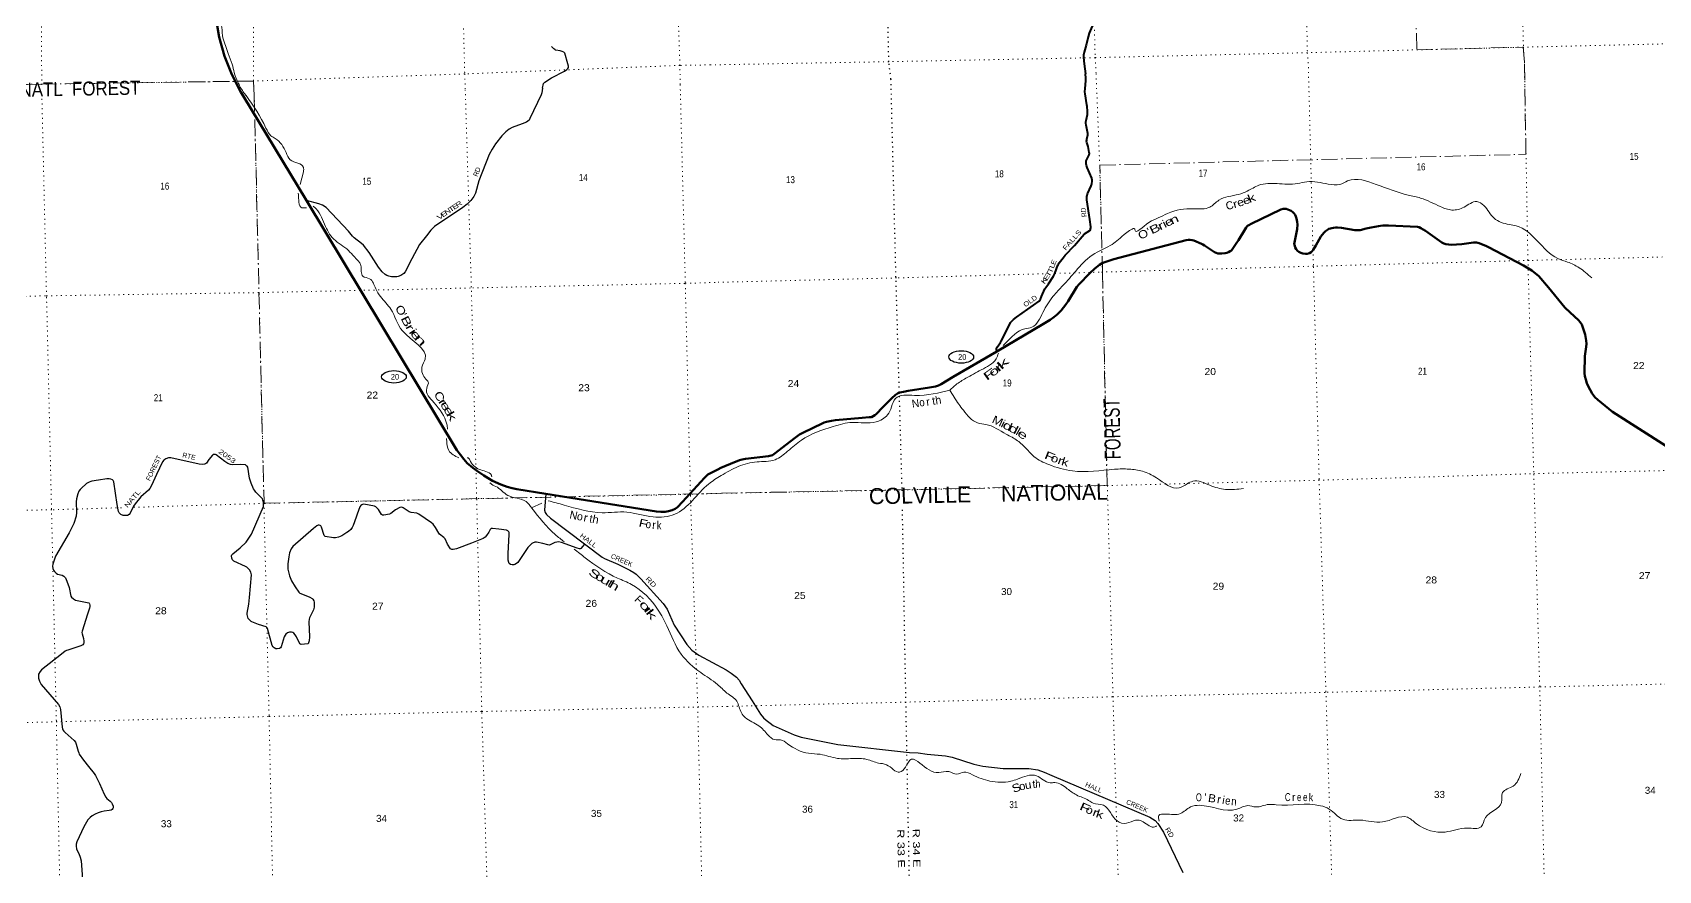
# Model space of a CAD drawing. Header units: feet. Extents: x 485078 to 733631, y 372822 to 564222.
# Drawn here: x 562675 to 603313, y 401371 to 422307 of the extents above; entities that cross this region are included whole.
import ezdxf
from ezdxf.enums import TextEntityAlignment as Align

# ---------------------------------------------------------------- set-up
doc = ezdxf.new("R2010")
doc.units = ezdxf.units.FT
doc.header["$LTSCALE"] = 80
doc.linetypes.add('DOT_DASHED', pattern=[7.7, 5, -1.2, 0.3, -1.2])
doc.linetypes.add('DOTTED', pattern=[1.5, 0.3, -1.2])
for name, color, linetype, lineweight in [('17', 7, 'Continuous', 25), ('23', 7, 'Continuous', 70), ('26', 7, 'Continuous', 40), ('27', 7, 'Continuous', 25), ('29', 7, 'Continuous', 25), ('30', 7, 'Continuous', 25), ('39', 7, 'Continuous', 13), ('41', 7, 'Continuous', 13), ('44', 7, 'DOT_DASHED', 13), ('6', 7, 'DOTTED', 25), ('7', 7, 'DOTTED', 13)]:
    doc.layers.add(name, color=color, linetype=linetype, lineweight=lineweight)

msp = doc.modelspace()

# ---------------------------------------------------------------- linework, layer by layer
at = {"layer": '17'}
for centre in [(585886.06, 414201.05), (571707.9, 413704.02)]:
    msp.add_ellipse(centre, major_axis=(309.24, -1), ratio=0.500121, dxfattribs=at)
at = {"layer": '23'}
msp.add_line((567942.45, 420724.08), (569521.58, 418106.28), dxfattribs=at)
for points in [[(567942.45, 420724.08), (567884.48, 420819.66), (567656.14, 421257.27), (567474.79, 421716.36), (567342.43, 422191.88), (567260.49, 422678.64)], [(569521.58, 418106.28), (573280.16, 411875.51), (573367.46, 411757.73), (573451.34, 411648.66), (573541.32, 411550.19), (573681.63, 411434.21), (573767.79, 411365.99), (573953.69, 411242.77), (574168.31, 411106.35), (574377.48, 411012.21), (574538.74, 410955.04), (574661.24, 410922.59), (574776.66, 410897.05), (575501.76, 410781.19)], [(592812.73, 417120.29), (592979.98, 417395.78), (593008.5, 417436.87), (593041.61, 417473.43), (593071.3, 417497.42), (593129.15, 417530.14), (593872.78, 417882.42), (593929.24, 417900.4), (593965.26, 417904.12), (594009.78, 417898.41), (594048.6, 417888.13), (594093.88, 417869.44), (594130.81, 417849.29), (594171.91, 417817.3), (594207.3, 417784.17), (594231.14, 417748.59), (594251.83, 417708.77), (594267.81, 417660.79), (594283.26, 417574.36), (594287.22, 417507.71), (594279.15, 417390.18), (594213.03, 417062.39), (594211.29, 417019.32), (594220.43, 416977.06), (594234.13, 416933.64), (594256.89, 416893.95), (594292.35, 416854.82), (594324.32, 416829.68), (594376.84, 416798.84), (594420.05, 416784.07), (594493.3, 416773.71), (594532.12, 416778.28), (594588.06, 416796.55), (594629.01, 416819.29), (594655.42, 416844.54), (594681.68, 416876.52), (594750.83, 416987.13), (594876.93, 417209.72), (594944.85, 417302.07), (594988.23, 417344.34), (595037.09, 417378.83), (595073.86, 417399.18), (595112.68, 417412.89), (595145.79, 417422.03), (595190.97, 417430.44), (595239.99, 417434.02), (595291.36, 417432.88), (595391.21, 417422.9), (595725.21, 417367.76), (595768.6, 417365.48), (595799.13, 417365.6), (595831.39, 417367.76), (595858.8, 417371.19), (596005.87, 417406.81), (596133.57, 417432.48)], [(596133.57, 417432.48), (596318.98, 417469.75), (596366.28, 417478.01), (596424.51, 417482.58), (596569.02, 417484.08), (597291.36, 417449.31), (597312.77, 417446.02), (597334.46, 417440.31), (597376.7, 417419.74), (597488.37, 417354.7), (597895.84, 417062.78), (597945.85, 417035.32), (597996.09, 417020.47), (598070.3, 417007.9), (598134.05, 417005.94), (598400.23, 417020.81), (598691.99, 417056.74), (598730.78, 417057.59), (598761.61, 417056.45), (598798.14, 417049.6), (598831.89, 417041.14), (599018.09, 416968.42), (599064.73, 416947.35), (599938.71, 416489.21), (600143.66, 416361.29), (600323.26, 416218.78), (600562.7, 415937.49), (600970.81, 415439.3), (601108.33, 415310.37), (601310.45, 415120.88), (601357.3, 415071.5), (601398.4, 415007.53), (601439.14, 414890.53), (601476.04, 414765.33), (601506.79, 414611.65), (601510.29, 414525.43), (601505.73, 414456.88), (601475.13, 414218.25), (601460.47, 413799.13), (601470.33, 413720.03), (601493.17, 413635.49), (601522.85, 413548.67), (601557.94, 413472.69), (601654.15, 413291.63), (601724.94, 413197.95), (601797.4, 413128.71), (602162.69, 412829.33), (603499.45, 411977.58)], [(586772.57, 414339.89), (587945.27, 415031.28), (588108.25, 415127.37), (588200.74, 415190.88), (588281.77, 415258.49), (588385.7, 415359.96), (588503.88, 415510.55), (588559.24, 415593.01), (588778.47, 415950.4), (588830.97, 416015.7), (589090.14, 416288.74), (589224.86, 416414.41), (589340.45, 416498.85), (589412.1, 416540.08), (589473.75, 416565.21), (589627.5, 416617.55), (589702.1, 416640.61), (591504.21, 417116.43), (591555.09, 417126.13), (591609.9, 417126.13), (591655.57, 417119.28), (591702.5, 417106.81), (591892.94, 417028.16), (591923.3, 417012.47), (591964.4, 416987.33), (592187.61, 416835.96), (592215.58, 416819.4), (592258.97, 416799.98), (592296.64, 416789.7), (592348.02, 416781.7), (592398.26, 416781.7), (592480.32, 416794.78), (592526.13, 416805.69), (592568.94, 416822.25), (592611.76, 416845.67), (592637.45, 416862.24), (592659.14, 416882.8), (592759.46, 417032.54), (592812.73, 417120.29)], [(583412.92, 412680.23), (583583.28, 412694.47), (583640.72, 412700.42), (583686.39, 412718.69), (583727.49, 412743.83), (583758.57, 412771.05), (583930.71, 412944.6), (584155.69, 413170.46), (584245.83, 413255.63), (584293.78, 413289.9), (584353.09, 413312.49), (584439.92, 413333.31), (584561.85, 413353.77), (585092.51, 413436.03), (585240.26, 413464.69), (585315.62, 413489.82), (585382.63, 413522.47), (585687.96, 413700.43), (586772.57, 414339.89)], [(581491.94, 411994.84), (581745.11, 412190.8), (581843.66, 412259.44), (581945.05, 412316.73), (582408.81, 412539.33), (582459.05, 412562.18), (582518.3, 412580.39), (582641.72, 412607.88), (582743.14, 412624.23), (583412.92, 412680.23)], [(579879.31, 411426.96), (580216.72, 411572.86), (580285.22, 411600.27), (580346.87, 411623.12), (580410.81, 411641.4), (580497.84, 411656.09), (581073.35, 411725.68), (581136.94, 411737.36), (581168.91, 411751.07), (581234.71, 411795.73), (581491.94, 411994.84)], [(575501.76, 410781.19), (578268.11, 410339.19), (578376.67, 410331.65), (578486.48, 410334.7), (578568.84, 410346.91), (578662.91, 410372.58), (578733.55, 410404.9), (578795.68, 410449.82), (578918.48, 410583.34), (579472.13, 411184.23), (579521.27, 411232.77), (579556.34, 411260.24), (579649.56, 411315.54), (579800.75, 411385.29), (579879.31, 411426.96)]]:
    msp.add_lwpolyline(points, dxfattribs=at)
at = {"layer": '26'}
for points in [[(589213.44, 422584.24), (589194.74, 422542.51), (589108.99, 422347.1), (589085.21, 422289.6), (589058.93, 422203.1), (589006.96, 421990.91), (588959.87, 421817.01), (588943.18, 421743.97), (588941, 421684.4), (588958.71, 421521.14), (588989.62, 421273.18)], [(586772.57, 414339.89), (586765.12, 414398.6), (586764.78, 414408.91), (586766.84, 414417.15), (586772.63, 414432.13), (586781.95, 414448.76), (586865.84, 414562.2), (586885.98, 414595.12), (586950.14, 414722.34), (587120.17, 415062.87), (587155.16, 415106.34), (587189.49, 415136.58), (587265.82, 415194.46), (587833.77, 415597.06), (587852.83, 415617.57), (587866.57, 415642.31), (587891.19, 415707.89), (587976.53, 415902.43), (587997.73, 415937.77), (588065.83, 416028.34), (588192.05, 416218.12), (588208.91, 416250.83), (588223.64, 416285.46), (588302.91, 416496.17), (588317.71, 416523.22), (588334.19, 416550.7), (588431.7, 416675.76), (588485.77, 416740.03), (588718.98, 416987.37), (588961.32, 417269.34), (588970.06, 417279.07), (589097.97, 417362.26), (589114.26, 417384.89), (589121.13, 417404.13), (589123.88, 417430.24), (589123.58, 417456), (589100.47, 417631.22), (589025.69, 418126.99), (589023.4, 418144.54), (589022.94, 418179.9), (589025.69, 418210.82), (589031.18, 418238.3), (589041.99, 418272.45), (589137.08, 418479.4), (589145.5, 418500.78), (589149.62, 418521.4), (589155.8, 418603.17), (589155.8, 418630.65), (589152.45, 418649.67), (589148.25, 418666.38), (589031.52, 418933.66), (589024.73, 418955.3), (589016.76, 418982.44), (589007.83, 419028.48), (589005.08, 419053.9), (589005.06, 419080.08), (589007.48, 419091.02), (589009.2, 419097.19), (589016.76, 419116.43), (589082.33, 419249.05), (589086.45, 419260.04), (589088.33, 419276.58), (589088.51, 419292.34), (589086.45, 419310.2), (589054.85, 419461.61), (589050.06, 419479.91), (589026.36, 419557.55), (589020.89, 419592.04), (589021.22, 419620.77), (589023.61, 419641.38), (589046.96, 419749.95), (589047.74, 419784.89), (589044.21, 419826.91), (589005.08, 419989.07), (589000.16, 420040.27), (588999.58, 420071.53), (589005.08, 420104.51), (589042.52, 420255.81), (589044.91, 420285.91), (589043.53, 420339.51), (589032.55, 420454.94), (589025.42, 420503.99), (588981.73, 420772.4), (588975.9, 420828.06), (588980.36, 420909.82), (589003.02, 421100.84), (589002.33, 421166.81), (588989.62, 421273.18)]]:
    msp.add_lwpolyline(points, dxfattribs=at)
at = {"layer": '29'}
for points in [[(575417.12, 420916.41), (575445.48, 421030.81), (575460.33, 421053.22), (575477.06, 421068), (575647.61, 421171.56), (575974.07, 421345.25), (576030.71, 421382.19), (576056.73, 421408.21), (576066.51, 421428.71), (576066.94, 421467.71), (576057.74, 421521.79), (575974.88, 421788.61), (575965.22, 421804.67), (575950.83, 421817.22), (575914.13, 421833.49), (575861.17, 421846.75), (575755.28, 421866.02), (575741.35, 421869.74), (575725.39, 421878.47), (575700.47, 421895.77), (575645.94, 421955)], [(575417.12, 420916.41), (575400.23, 420801.96), (575383.83, 420750.66), (575106.99, 420155.57), (575084.43, 420120.69), (575055.07, 420089.15), (575019.83, 420068.37), (574915.4, 420022.86), (574658.92, 419930.88), (574585.55, 419888.94), (574501.02, 419824.18), (574408.25, 419722.72), (574242.02, 419522.47), (574161.63, 419396.33), (574091.63, 419262.06), (573829.18, 418600.92), (573743.29, 418296.47), (573728.94, 418259.53), (573702.62, 418211.93), (573626.41, 418109.73), (573536.11, 418021.76), (573429.45, 417932.11), (572718.97, 417456.99), (572629.79, 417368.95), (572523.28, 417225.67), (572349.42, 417009.06), (572151.08, 416656.52), (571988.48, 416327.14), (571952.06, 416282.41), (571882.34, 416233.16), (571814.66, 416210.59), (571777.75, 416200.33), (571700.85, 416201.35), (571644.46, 416204.43), (571581.06, 416219.44), (571533.72, 416235.21), (571491.68, 416258.81), (571412.73, 416329.61), (571323.95, 416446.85), (571089.31, 416810.13), (570943.13, 416994.46), (570894.83, 417039.19), (570717, 417179.86), (570689.87, 417204.8), (570673.47, 417219.16), (570570.86, 417343.57), (570010.36, 417934.46), (569921.9, 417991.74), (569829.79, 418028.61), (569521.58, 418106.28)], [(568095.99, 408193.32), (568146.71, 408756.73), (568142.4, 408791), (568132.35, 408826.5), (568096.46, 408882.93), (568028.87, 408945.48), (568001.11, 408963.99), (567703.09, 409098.39), (567670.94, 409128.16), (567654.54, 409177.41), (567650.43, 409228.71), (567658.64, 409255.39), (567679.69, 409283.52), (567861.54, 409431.69), (568017.29, 409573.12), (568151.25, 409770.5), (568444.06, 410464.05), (568449.2, 410512.28), (568448.17, 410570.76), (568434.85, 410621.04), (568419.42, 410659.94), (568254.38, 410824.2), (568219.28, 410874.72), (568196.96, 410908.33), (568135.44, 411047.87), (568095.73, 411170.28), (568052.4, 411449.05), (568040.09, 411471.62), (568026.27, 411483.42), (567997.03, 411502.4), (567865.78, 411516.77), (567683.27, 411506.51), (567619.69, 411516.77), (567560.22, 411541.39), (567477.47, 411585.99), (567268.59, 411752.08), (567245.44, 411764.05), (567214.68, 411766.11), (567190.07, 411762), (567173.69, 411747.55), (567083.65, 411642.19), (567019.86, 411548.59), (566999.36, 411532.17), (566971.89, 411518.09), (566917.33, 411509.6), (566838.43, 411518.59), (566134.33, 411679.65), (566072.43, 411679.92), (566010.91, 411659.4), (565953.49, 411622.46), (565920.75, 411581.12), (565775.94, 411266.34), (565652.03, 410992.48), (565607.84, 410916.62), (565575.14, 410876.54), (565385.27, 410706.8), (565237.79, 410532.81), (565199.8, 410471.71), (565111.74, 410295.74), (565089.12, 410267.07), (565045.02, 410241.42), (564982, 410235.77), (564939.41, 410240.4), (564885.06, 410261.94), (564857.38, 410287.59), (564842.57, 410304.77), (564827.64, 410335.81), (564788.13, 410515.33), (564708.71, 411082.77), (564692.54, 411110.45), (564671.8, 411129.97), (564634.89, 411148.44), (564587.72, 411158.7), (564533.48, 411158.73), (564326.17, 411124.98)], [(564326.17, 411124.98), (564161.17, 411099.19), (564128.36, 411088.93), (564088.96, 411076.3), (564025.82, 411037.62), (563888.42, 410914.5), (563861.77, 410885.77), (563836.59, 410847.51), (563808.45, 410779.06), (563777.69, 410657.99), (563769.38, 410577.19), (563777.69, 410317.35), (563765.16, 410223.74), (563705.56, 410042.46), (563594.95, 409805.32), (563253.34, 409226.89), (563221.94, 409149.72), (563184.01, 409025.58), (563177.85, 408970.17), (563181.14, 408918.08), (563200.41, 408869.62), (563220.92, 408840.89), (563269.52, 408795.23), (563302.95, 408773.17), (563417.79, 408746.49), (563459.46, 408727.57), (563497.77, 408684.93), (563533.8, 408600.32), (563590.81, 408442.32), (563634.14, 408222.19), (563650.26, 408197.57), (563699.76, 408156.53), (563753.08, 408127.8), (563788.01, 408116.41), (564078.8, 408057.48), (564088.37, 408048.8), (564102.73, 408030.33), (564108.88, 407997.5), (564110.93, 407962.61), (564102.74, 407924.86), (564046.38, 407771.93), (563916.11, 407351.09), (563909.96, 407318.26), (563912.51, 407283.8), (563946.16, 407165.57), (563958.16, 407101.78), (563958.16, 407058.68), (563947.88, 407032.35), (563929.45, 407009.43), (563880.61, 406980.1), (563555.92, 406878.62), (563525.46, 406865.79), (563492.65, 406847.32), (563397.01, 406777.5), (562897.94, 406379.45), (562863.41, 406339.36), (562828.22, 406276.85), (562821.05, 406232.73), (562823.45, 406178.79), (562845.66, 406097.3), (562888.54, 406021.01), (563327.34, 405515.74), (563356.3, 405459.12), (563373.23, 405393.79), (563411.86, 404954.65), (563420.91, 404910.19), (563434.23, 404886.59), (563459.88, 404848.63), (563490.58, 404815.4), (563641.76, 404688.16), (563714.17, 404618.8), (563750.05, 404574.68), (563769.54, 404530.01), (563816.7, 404347.93), (563832.08, 404305.86), (563843.36, 404278.16), (563946.78, 404122.81), (564076.36, 403965.42)], [(573642.83, 409550.53), (573274.77, 409409.46), (573190.4, 409387.69), (573154.52, 409386.67), (573125.26, 409405.51), (573049.24, 409520.6), (572986.37, 409653.44), (572953.44, 409691.71), (572850.1, 409771.75), (572828.46, 409797.08), (572746.28, 409940.63), (572686.96, 410024.86), (572649.94, 410059.22), (572331.16, 410276.25), (572283.39, 410295.84), (572138.4, 410311.13), (572092.45, 410327.13), (571939.48, 410430.15), (571923.07, 410438.36), (571899.07, 410445.18), (571857.45, 410440.41), (571743.24, 410378.46), (571627.77, 410290.61), (571594.55, 410273.57), (571457.56, 410245.47), (571419.34, 410248.74), (571396.04, 410265.99), (571318.28, 410391.43), (571276.07, 410439.4), (571257.62, 410453.76), (571218.92, 410473.61), (570958.72, 410523.25), (570921.3, 410517.38), (570902.84, 410507.12), (570878.23, 410486.59), (570857.49, 410455.96), (570785.77, 410274.36), (570761.79, 410201.9)], [(575501.76, 410781.19), (575471.84, 410370.18), (575486.15, 410316.23), (575523.06, 410262.88), (575616.98, 410170.09), (576909.35, 409195.8), (576971.51, 409168.14), (577307.22, 409021.56), (577602.46, 408875.93), (577700.93, 408818.22), (577758.35, 408777.18), (577877.64, 408653.04), (578440.79, 408040.01), (578535.56, 407900.94), (578708.7, 407499.93), (579027.57, 407017.74), (579150.78, 406874.91), (579328.29, 406749.08), (580011.17, 406382.58)], [(570761.79, 410201.9), (570690.73, 409987.15), (570665.99, 409937.67), (570629.08, 409892.52), (570569.61, 409841.22), (570529.88, 409811.27), (570407.6, 409734.51), (570319.42, 409697.58), (570248.4, 409682.67), (570200.48, 409681.16), (569992.7, 409716.28), (569975.94, 409727.33), (569963.63, 409743.75), (569895.32, 409943.88), (569877.5, 409979.74), (569861.09, 409992.05), (569835.19, 409996.8), (569813.93, 409996.16), (569781.12, 409979.74), (569697.94, 409916.44), (569180.26, 409462.62), (569140.07, 409406.99), (569098.23, 409310.76), (569076.88, 409209.47), (569057.21, 409031.68), (569059.29, 408900.08), (569100.28, 408730.03), (569148.33, 408609.67), (569239.72, 408455.05), (569329.96, 408327.83), (569359.7, 408298.08), (569379.82, 408286.69), (569608.82, 408195.84), (569661.16, 408166.75), (569682.68, 408147.24), (569707.29, 408110.31), (569715.32, 408075.49), (569712.42, 407953.33), (569694.45, 407883.12), (569599.64, 407686.56), (569585.28, 407645.52), (569579.54, 407583.28), (569596.1, 407210.18), (569586.31, 407104.81), (569576.06, 407061.71), (569569.9, 407049.4), (569554.5, 407035.44), (569385.19, 407016.82), (569373.03, 407022.73), (569358.68, 407032.99), (569270.59, 407209.64), (569241.79, 407258.71), (569204.88, 407299.75), (569180.27, 407316.17), (569148.04, 407325.52), (569096.19, 407328.48), (569051.4, 407310.85), (569005.96, 407273.08), (568991.6, 407252.56), (568967.41, 407205.65), (568889.42, 406959.27), (568871.64, 406933.47), (568844.98, 406917.05), (568785.72, 406908.07), (568756.8, 406910.9), (568715.79, 406929.37), (568689.13, 406953.99), (568668.23, 406987.74), (568551.73, 407413.65), (568530.04, 407444.44), (568512.76, 407456.75), (568325.79, 407517.77), (568155.94, 407583.98), (568139.53, 407594.24), (568096.47, 407633.22), (568067.76, 407670.16), (568045.2, 407731.72), (568039.05, 407764.56), (568040.77, 407802.99), (568083.02, 408026.21), (568095.99, 408193.32)], [(576469.8, 409527.17), (576378.16, 409416.93), (576365.93, 409409.23), (576343.37, 409409.23), (576285.06, 409420.53), (575898.89, 409563.75), (575822.49, 409577.49), (575779.42, 409575.44), (575733.11, 409563.4), (575613.41, 409505.71), (575586.65, 409501.57), (575553.84, 409503.62), (575430.5, 409539.23), (575272.89, 409569.29), (575231.88, 409569.29), (575211.34, 409567.76), (575184.71, 409559.03), (575153.95, 409538.51), (575057.32, 409436.47), (574800.78, 409068.26), (574771.5, 409040.88), (574730.48, 409016.26), (574705.87, 409008.05), (574664.98, 409008.13), (574623.84, 409016.26), (574591.03, 409040.88), (574576.68, 409063.46), (574566.79, 409120.62), (574563.93, 409294.19), (574591.07, 409767.37), (574585.91, 409811.43), (574577.71, 409834.01), (574557.2, 409856.58), (574521.45, 409870.52), (574332.7, 409895.81), (574171.67, 409916.09), (574138.17, 409910.85), (574114.25, 409891.47), (574078.04, 409820.42), (574023, 409738.6), (573986.08, 409699.61), (573936.88, 409663.23), (573642.83, 409550.53)], [(580011.17, 406382.58), (580136.41, 406304.07), (580266.08, 406199.02), (580334.01, 406122.82), (580387.13, 406034.26), (580663.61, 405609.81), (580868.36, 405278.24), (580947.38, 405187.73), (581013.25, 405121.82), (581107.93, 405047.68), (581188.75, 404996.71), (581708.95, 404759.32), (581887.72, 404698.41), (582803.24, 404517.96), (584594.62, 404321.72), (584807.4, 404305.96), (585034.89, 404272.43), (585488.91, 404235.7), (585658.83, 404205.28), (586202.22, 404024.03), (586429.25, 403975.09), (586932.46, 403917.61), (587573.05, 403921.05), (587800.88, 403881.36), (587960.01, 403830.42), (588148.9, 403746.33), (590600.34, 402702.42), (590734.59, 402619.35), (590801.58, 402542.68), (590938, 402324.33), (591422.07, 401321.76)], [(564076.36, 403965.42), (564216.83, 403794.79), (564247.35, 403744.62), (564347.33, 403539.81), (564463.71, 403273.68), (564506.37, 403204.81), (564535.49, 403171.08), (564618.42, 403102.78), (564646.23, 403072.58), (564668.78, 403037.69), (564688.78, 402973.4), (564693.39, 402939.2), (564685.19, 402916.62), (564668.78, 402894.05), (564642.9, 402879.31), (564586.76, 402865.32), (564461.69, 402852.3), (564391.94, 402836.59), (564311.96, 402807.86), (564244.28, 402781.19), (564163.77, 402733.36), (564117.14, 402697.05), (564061.26, 402639.79), (563959.17, 402459.41), (563778.77, 402083.49), (563765.44, 402031.17), (563762.32, 401981.73), (563774.67, 401915.22), (563836.91, 401773.72), (563859.78, 401727.46), (563866.95, 401703.86), (563892.59, 401612.54), (563925.1, 401154.17)]]:
    msp.add_lwpolyline(points, dxfattribs=at)
at = {"layer": '39'}
for p, q in [((569447.52, 418828.89), (569365.15, 418506.34)), ((575147.61, 410430.43), (575401.43, 410545.01))]:
    msp.add_line(p, q, dxfattribs=at)
for points in [[(567270.22, 423155.43), (567319.15, 422957.88), (567370.08, 422860.13), (567403.9, 422719.48), (567384.34, 422613.86), (567405.05, 422432.46), (567433.85, 422170.39), (567499.22, 421980.01), (567566.87, 421779.59), (567664.39, 421515.24), (567716.03, 421308.34), (567806.89, 421068.07), (567940.18, 420826.87), (568017.74, 420725.62)], [(568014.65, 420729.65), (568510.28, 419920.1), (568633.38, 419724.52), (568741.98, 419659.43), (569012.71, 419309.03), (569117.95, 419128.74), (569445.75, 418937.97), (569447.52, 418828.89)], [(601643.77, 416180.26), (601326.93, 416430.59), (601040.65, 416570.89), (600794.68, 416662.23), (599758.77, 417478.57), (599585.83, 417510.12), (599204.06, 417664.83), (598951.16, 417984.44), (598771.58, 418082.47), (598453.87, 417942.42), (598151.63, 417871.76), (597859.43, 417957.22), (597368.31, 418170.28), (597056.33, 418244.85), (596258.06, 418512.44), (595543.63, 418599.32), (595347.13, 418510.61), (595059.95, 418519.42), (594520.31, 418578.87), (594293.84, 418533.46), (593778.76, 418533.21), (593323.99, 418488.85), (593036.69, 418345.97), (592817.77, 418262.44), (592324.52, 418117.44), (592097.06, 417942.56), (591698.6, 417904.48), (591042.67, 417787.4), (590810.81, 417673.02), (590574.93, 417558.47), (590228.55, 417376.84), (590228.4, 417380.88), (590025.21, 417308.09), (589658.99, 417014.44), (589158.55, 416743.76), (588747.88, 416347.22), (588426.86, 415982.56), (588186.66, 415720.21), (587927.81, 415315.55), (587648.25, 414942.36), (587479.29, 414905.37), (587001.38, 414551.19), (586938.01, 414486.62)], [(569315.52, 418292.75), (569328.83, 418117.38), (569379.31, 417943.28), (569525.28, 417930.52)], [(569690.52, 417964.38), (569721.94, 417940.11), (569972.96, 417515.14), (570202.84, 417147.14), (570570.32, 416860.72), (570719.32, 416700.14), (570878.14, 416489.37), (570932.06, 416216.35), (571099.88, 416153.44), (571251.89, 415906.05), (571371.89, 415708.09), (571631.34, 415391.66), (571922.85, 414849.97), (572488.59, 414147.98), (572408.78, 413945.13), (572508, 413647.41), (572564.79, 413582.67), (572525.94, 413421.66), (572706.09, 413062.06), (573027.8, 412523.44), (573049.32, 412400.37)], [(586818.01, 414299.25), (586755.35, 414152.56), (586388.34, 413879.11), (586002.74, 413667.6), (585748.58, 413503.8), (585600.21, 413372.51)], [(585602.28, 413374.35), (584718.63, 413240.39), (584241, 413160.73), (584144.12, 412952.62), (584042.81, 412754.44), (583756.86, 412577.23), (583165.54, 412563.84), (582688.62, 412466.01), (581890.05, 412122.81), (581547.47, 411844.26), (581232.54, 411633.54), (580782.19, 411579.24), (580313.98, 411465.58), (579884.19, 411236.06)], [(585600.21, 413372.51), (585823.97, 413023.43), (585939.13, 412868.24), (586294.81, 412554.74), (586504.36, 412516.55), (587008.77, 412273.69), (587295.99, 412109.15), (587507.68, 411913.3), (587709.6, 411708.97), (588072.79, 411513.07), (588664.87, 411352.57), (589717.65, 411394.41), (590083.09, 411398.82), (590414.44, 411345.25), (590768.38, 411179.33), (591335.62, 410930.87), (591533.66, 411031.77), (591672.55, 411095.94), (592102.76, 410993.72), (592490.55, 410891.83), (592942.16, 410913.82)], [(573024.84, 412159.64), (573026.24, 412102.98), (573078.97, 411864.29), (573331.98, 411678.9)], [(573536.48, 411679.29), (573583.8, 411666.93), (573604.3, 411627.8), (573844.48, 411391.66), (574006.15, 411340.54), (574142.75, 411246.23), (574153.05, 411206.71)], [(574106.45, 411056.79), (574117.48, 411043.24), (574253.44, 410967.1), (574554.12, 410743.04), (575009.99, 410587.01), (575158.72, 410417.78)], [(575565.95, 410607.11), (575962.37, 410500.71), (576912.42, 410307.2), (577525.89, 410324.37), (578186.67, 410203.68), (578727.33, 410271.28), (579570.03, 411023.65), (579884.19, 411236.06)], [(575153.01, 410424.21), (575737.44, 409765.31), (575971.27, 409577.96)], [(576214.11, 409399.4), (576488.9, 409182.94), (577296.34, 408675.26), (577645.22, 408517.55), (578313.97, 407873.7), (578529.54, 407482.99), (578885.32, 406777.79), (579376.06, 406315.75), (579792.31, 406020.91), (580024.29, 405802.69)], [(580024.29, 405802.69), (580275.25, 405598.99), (580393.69, 405308.42), (580489.28, 405188.85), (580828.5, 404985.93), (581059.85, 404752.44), (581221.83, 404639.55), (581369.45, 404635.31), (581545.07, 404535.1), (582071.43, 404299.17), (582361.34, 404272.27), (582791.48, 404172.06), (583163.36, 404166.62), (583523.7, 404146.56), (583822.19, 404055.28), (584019.8, 404012.58), (584346.21, 403827.35), (584490.87, 403950.4), (584646.55, 404152.77), (584852.43, 404053.76), (585322.31, 403815.59), (585573.86, 403839.74), (585778.31, 403777.09), (585949.94, 403830.42), (586166.73, 403762.19), (586603.12, 403605.6), (587122.55, 403597.94), (587296.03, 403655.39), (587769.63, 403734.89), (588109.68, 403562.34), (588224.64, 403566.91), (588535.67, 403413.43), (588766.02, 403256.75), (589070.37, 403119.19), (589180.03, 403052.76), (589438.7, 402998.32), (589783.27, 402607.53), (590015.8, 402550.04), (590245.04, 402627.91), (590430.39, 402588.76), (590728.37, 402459.04), (590769.44, 402485.71)], [(590830.57, 402602), (590826.28, 402744.04), (590984.42, 402780.67), (591365.75, 402791.78), (591613.78, 402957.36), (591838.4, 402998.65), (592777.33, 402904.51), (593050.7, 402990.21), (593249.93, 402957.68), (593570.64, 403020.99), (593758.92, 403010.27), (594868.68, 402989.66), (595084.17, 402903.17), (595421.34, 402649.61), (595852.43, 402628.32), (596415.79, 402581.95), (597037.36, 402699.69), (597261.83, 402538.73), (597985.04, 402330.85), (598536.66, 402429.62), (598878.8, 402461.43), (598986.99, 402690.22), (599390.23, 403070.28), (599416.88, 403318.08), (599683.29, 403478.33), (599868.91, 403793.11)]]:
    msp.add_spline(points, degree=3, dxfattribs=at)
at = {"layer": '44'}
msp.add_line((579895.86, 410794.05), (589531.64, 410986.58), dxfattribs=at)
for points in [[(578743.12, 458330.78), (578893.41, 453032.78), (581407.9, 453104.11), (581485.75, 450359.63), (597212.17, 450805.74), (597347.84, 445444.65), (592201.51, 445359.07), (592282.04, 442697.99), (586876.28, 442566.38), (587082.26, 434550.04), (592349.45, 434649.5), (592377.73, 431976.03), (594317.55, 431991.92), (594423.81, 427143.35), (597123.42, 427220.2), (597274.93, 421873.59), (599934.35, 421941.49), (599961.33, 421567.34)], [(589531.64, 410986.58), (589415.41, 416323.2), (589349.39, 418993.2), (600000.04, 419265), (599961.33, 421567.34)], [(568216.16, 420731.09), (568193.99, 421094.12), (562906.7, 421017.82), (557587.39, 420925.2), (557598.05, 420461.53)], [(568216.16, 420731.09), (568460.48, 410543.79), (579895.86, 410794.05)]]:
    msp.add_lwpolyline(points, dxfattribs=at)
at = {"layer": '6'}
for points in [[(584130.17, 421144.63), (584075.81, 421578.16), (583966.85, 426825.81), (583853.42, 431820.56)], [(584409.01, 410856.56), (584407.92, 410917.22), (584255.87, 416195.58), (584130.17, 421144.63)], [(584608.45, 400280.32), (584504.51, 405560.8), (584416.5, 410441.55)]]:
    msp.add_lwpolyline(points, dxfattribs=at)
at = {"layer": '7'}
msp.add_line((562910.3, 420648.98), (562910.83, 420595.39), dxfattribs=at)
for points in [[(594317.55, 431991.92), (594423.81, 427143.35), (594537.28, 421803.17), (594562.83, 421421.92)], [(599712.6, 432127.37), (599808.19, 427273.84), (599937.41, 421933.61), (599961.33, 421567.34)], [(578862.12, 421006.07), (578855.48, 421485.46), (578675.23, 426730.77), (578545.87, 431718.62), (578553.9, 431720.85)], [(588929.4, 431893.22), (589090.55, 426933.91), (589234.04, 421678.94), (589255.71, 421280.25)], [(568177.74, 431387.32), (568180.2, 430083.5), (568196.97, 426522), (568193.99, 421094.12), (568216.18, 420730.69)], [(571892.39, 431520.53), (571945.41, 428847.4), (573279.58, 428877.4), (573317.21, 427540.11), (573348.79, 426604.95), (573476.68, 421273.4), (573490.35, 420866.48)], [(562869.91, 428591.54), (562868.06, 426414.31), (562906.65, 421019.84), (562907.23, 420960.39)], [(610119.18, 422151.47), (605222.33, 422063.51), (599934.35, 421941.49), (594537.28, 421803.17), (589234.04, 421678.94), (584075.81, 421578.16), (579616.23, 421498.37)], [(579616.23, 421498.37), (578855.48, 421485.46), (573476.68, 421273.4), (568193.99, 421094.12), (562906.7, 421017.82), (557589.59, 420922.56), (556035.84, 420870.78)], [(595166.44, 400546.27), (595000.28, 405838.03), (594831.32, 411146.57), (594687.72, 416497.39), (594562.83, 421421.92)], [(599961.33, 421567.34), (600048.46, 416626.57), (600195.89, 411272.93), (600344.13, 405986.52), (600466.64, 400653.79)], [(578862.12, 421006.07), (578989.74, 416040.29), (579117.42, 410737.17), (579300.88, 405456.18), (579423.28, 400130.64), (579529.27, 394986.43), (579625.2, 391091.35)], [(589255.71, 421280.25), (589347.49, 418984.48), (589415.41, 416323.2), (589538.16, 410989.65), (589678.16, 405726.98), (589831.21, 400404.99)], [(568216.16, 420731.09), (568338.13, 415780.26), (568458.79, 410547.25), (568586.71, 405234.61), (568701.35, 399915.9), (568848.57, 394697.39), (568950.97, 391412.69)], [(574704.04, 374870.69), (574633.74, 378856.07), (574477.96, 384154.19), (574343.39, 389481.33), (574209.29, 394852.95), (574066.35, 400014.07), (573903.46, 405342.26), (573774.99, 410672.71), (573642.24, 415943.36), (573490.35, 420866.48)], [(564083.52, 374598.52), (563944.67, 378580.78), (563772.11, 383876.55), (563634.55, 389230.25), (563490.96, 394570.68), (563382.37, 399816.95), (563270.16, 405109.03), (563149.49, 410395.07), (563025.33, 415710.45), (562910.83, 420595.39)], [(610265.19, 416845.36), (605335.6, 416748.52), (600077.43, 416612.08), (594692.55, 416468.41), (589330.6, 416318.73), (588195.49, 416286.56)], [(587934.73, 416279.17), (584270.31, 416175.32), (579758.08, 416064.3)], [(549247.45, 415427.92), (552530.9, 415499.05), (557693.06, 415594.2), (563023.99, 415728.16), (568316.24, 415808.56), (573676.03, 415925.25), (578989.74, 416040.29), (579758.08, 416064.3)], [(579895.86, 410794.05), (584415.16, 410878.58), (589531.64, 410986.58), (594812.02, 411120.01), (600193.4, 411284.96), (605522.66, 411408.58), (610412.5, 411491.97)], [(579895.86, 410794.05), (579114.96, 410768.77), (573777.41, 410659.43), (568469.65, 410542.42), (565150.87, 410442.1)], [(564895.24, 410434.38), (563155.52, 410381.79), (557857.18, 410287.78), (552645.15, 410175.25), (549379.83, 410082.35)], [(610559.08, 406165.4), (605657.81, 406079.51), (600336.89, 405955.13), (594978.56, 405821.13), (589662.48, 405710.08), (584501.86, 405576.87), (580035.03, 405469.78)], [(558343.79, 404968.4), (563265.33, 405084.89), (568591.27, 405217.13), (573903.46, 405342.26), (579300.88, 405456.18), (580035.03, 405469.78)]]:
    msp.add_lwpolyline(points, dxfattribs=at)

# ---------------------------------------------------------------- texts
at = {"layer": '17'}
for p in [(585912.11, 414132.74), (571733.95, 413635.71)]:
    msp.add_text('20', height=140, dxfattribs=at).set_placement(p, align=Align.CENTER)
at = {"layer": '27'}
for s, rotation, width, p in [('RD', 98.578, 0.9, (589022.28, 417704.93)), ('FALLS', 48.684, 1.25, (588497.83, 416852.47)), ('OLD', 35.331, 1.15, (587489.63, 415438.91))]:
    msp.add_text(s, height=120, rotation=rotation, dxfattribs=dict(at, width=width)).set_placement(p)
for s, rotation, width, p in [('E', 69.383, 1.1, (588252.19, 416545.15)), ('K', 53.06, 1.5, (588011.89, 416073.09)), ('E', 56.373, 1.45, (588068.29, 416158.46)), ('T', 56.373, 1.65, (588121.56, 416242.69)), ('T', 63.957, 1.4, (588171.44, 416339.33)), ('L', 67.383, 1.3, (588214.31, 416452.69))]:
    msp.add_text(s, height=120, rotation=rotation, dxfattribs=dict(at, width=width)).set_placement(p, align=Align.CENTER)
at = {"layer": '30'}
for s, rotation, width, p in [('R', 68.349, 1.05, (573815.32, 418751.59)), ('D', 68.349, 1.05, (573857.16, 418856.98)), ('V', 33.772, 1.5, (572896.94, 417660.83)), ('E', 33.772, 1.45, (572992.37, 417724.66)), ('N', 33.772, 1.35, (573082.29, 417784.79)), ('T', 33.772, 1.65, (573178.13, 417848.87)), ('E', 33.772, 1.45, (573273.55, 417912.69)), ('R', 33.772, 1.35, (573363.48, 417972.83))]:
    msp.add_text(s, height=120, rotation=rotation, dxfattribs=dict(at, width=width)).set_placement(p, align=Align.CENTER)
for s, rotation, width, p in [('FOREST', 64.655, 1.05, (565609.78, 411092.03)), ('2053', 324.51, 1.35, (567309.73, 411811.84)), ('NATL', 49.714, 1.25, (565050.58, 410422.89)), ('HALL', 322.988, 1.2, (576342.24, 409710.99)), ('RD', 313.859, 1.3, (577985.21, 408644.46)), ('HALL', 336.934, 1.1, (588972.35, 403475.05)), ('RD', 301.996, 1.15, (590973.27, 402399.99))]:
    msp.add_text(s, height=120, rotation=rotation, dxfattribs=dict(at, width=width)).set_placement(p)
for s, rotation, p in [('RTE', 347.115, (566412.44, 411698.89)), ('CREEK', 336.413, (577116.68, 409181.14)), ('CREEK', 336.934, (589996.83, 403037.97))]:
    msp.add_text(s, height=120, rotation=rotation, dxfattribs=at).set_placement(p)
at = {"layer": '41'}
for s, rotation, width, p in [('e', 20.399, 1.2, (593045.8, 418027.16)), ('k', 21.371, 1.4, (593178.39, 418079.27)), ('r', 15.202, 1.2, (592758.77, 417929.27)), ('e', 17.896, 1.15, (592895.11, 417972.86)), ('O', 27.823, 1.2, (590478.39, 417180)), ("'", 27.521, 1.1, (590621.89, 417249.04)), ('B', 25.895, 1.5, (590766.91, 417318.18)), ('r', 25.91, 1.5, (590915.03, 417390.13)), ('i', 26.51, 1.2, (591008.86, 417436.55)), ('e', 26.006, 1.35, (591114.77, 417488.78)), ('n', 25.456, 1.45, (591249.57, 417550.3)), ('O', 301.369, 1.25, (571794.27, 415314)), ('B', 296.586, 1.5, (571931.35, 415046.58)), ("'", 296.834, 1.1, (571851.89, 415202.25)), ('r', 298.814, 1.6, (572021.29, 414890.77)), ('i', 303.983, 1.45, (572097.46, 414783.92)), ('e', 309.118, 1.8, (572181.36, 414685.09)), ('n', 313.273, 2.05, (572298.02, 414556.85)), ('k', 43.048, 2.2, (586995.35, 413966.23)), ('F', 35.534, 1.95, (586648.81, 413687.91)), ('o', 34.96, 1.65, (586757.9, 413762.39)), ('r', 38.802, 2, (586884.07, 413867.81)), ('C', 297.819, 1.3, (572758.32, 413171.15)), ('r', 301.253, 1.7, (572844.58, 413026.6)), ('e', 303.35, 1.6, (572914.94, 412919.77)), ('e', 303.35, 1.6, (572994.9, 412794.77)), ('N', 8.62, 0.95, (584757.64, 412941.56)), ('o', 8.62, 0.9, (584917.38, 412969.87)), ('k', 300.492, 1.7, (573063.5, 412673.05)), ('M', 335.293, 1.2, (586755.61, 412511.03)), ('i', 333.292, 1.2, (586890.68, 412445.06)), ('d', 333.292, 1.55, (587002.5, 412388.79)), ('d', 332.654, 1.6, (587147.7, 412314.43)), ('l', 330.098, 1.2, (587261.01, 412252.52)), ('e', 325.363, 1.65, (587365.83, 412182.45)), ('F', 337.637, 1.6, (588064.41, 411624.65)), ('o', 338.284, 1.25, (588190.68, 411573.81)), ('r', 340.034, 1.35, (588334.75, 411519.2)), ('k', 342.945, 1.3, (588455.04, 411480.86)), ('r', 348.601, 1.1, (576481.93, 410088.96)), ('h', 348.601, 1.05, (576730.59, 410043.19)), ('F', 347.092, 1.35, (577918.74, 409944.65)), ('o', 352.06, 0.9, (578056.52, 409922.86)), ('k', 359.791, 0.85, (578334.79, 409895.63)), ('S', 327.306, 1.6, (576670.13, 408697.39)), ('o', 329.527, 1.5, (576809.3, 408615.04)), ('u', 329.527, 1.65, (576945.56, 408532.3)), ('t', 329.527, 1.4, (577069.98, 408460.36)), ('h', 329.527, 1.6, (577167.71, 408402.86)), ('o', 310.084, 1.8, (577904.07, 407917.23)), ('r', 308.959, 2, (577996.54, 407808.83)), ('k', 306.668, 1.9, (578065.94, 407712.67)), ('S', 19.059, 1.25, (587295.88, 403344.21)), ('o', 14.189, 1.05, (587430.87, 403381.96)), ('u', 10.8, 1.1, (587575.31, 403409.96)), ('h', 3.293, 0.85, (587807.9, 403434.51)), ('O', 359.684, 0.7, (591824.57, 403098.41)), ('B', 351.655, 1.1, (592141.86, 403075.02)), ('r', 350.722, 1.05, (592314.99, 403049.43)), ('e', 352.335, 0.9, (592537.76, 403016.18)), ('n', 355.608, 0.9, (592694.31, 402996.62)), ('C', 359.889, 0.75, (594046.66, 403104.24)), ('e', 359.889, 0.7, (594331.68, 403103.69)), ('e', 358.99, 0.75, (594484.01, 403103.22)), ('k', 358.99, 0.85, (594626.66, 403098.41)), ('F', 335.837, 1.65, (588943.32, 402847.38)), ('o', 339.43, 1.2, (589059.32, 402789.81)), ('r', 339.343, 1.35, (589205.72, 402727.81)), ('k', 341.312, 1.35, (589319.41, 402681.48))]:
    msp.add_text(s, height=200, rotation=rotation, dxfattribs=dict(at, width=width)).set_placement(p, align=Align.CENTER)
for s, rotation, p in [('C', 16.555, (592621.99, 417892.89)), ('r', 8.62, (585069.82, 412985.23)), ('t', 8.62, (585210.73, 413007.76)), ('h', 8.62, (585327.66, 413024.75)), ('N', 348.374, (576178.86, 410149.89)), ('o', 348.374, (576339.57, 410118.3)), ('t', 348.601, (576614.62, 410063.19)), ('r', 355.688, (578200.55, 409903.34)), ('F', 316.682, (577762.28, 408064.74)), ('t', 6.759, (587714.22, 403430.26)), ("'", 355.194, (591975.02, 403095.48)), ('i', 350.722, (592426.97, 403031.53)), ('r', 359.889, (594197.83, 403103.95))]:
    msp.add_text(s, height=200, rotation=rotation, dxfattribs=at).set_placement(p, align=Align.CENTER)
at = {"layer": '44'}
for s, height, rotation, width, p in [('COLVILLE  NATL  FOREST', 350, 1.026, 0.9, (560107.75, 420661.2)), ('FOREST', 400, 91.355, 0.7, (589875.16, 411649.23))]:
    msp.add_text(s, height=height, rotation=rotation, dxfattribs=dict(at, width=width)).set_placement(p)
msp.add_text('COLVILLE     NATIONAL  ', height=400, rotation=1.126, dxfattribs=at).set_placement((583583.77, 410519.95))
at = {"layer": '6', "width": 1.35}
for s, p in [('R 33 E', (584285.21, 402399.32)), ('R 34 E', (584670.61, 402410.49))]:
    msp.add_text(s, height=175, rotation=271.176, dxfattribs=at).set_placement(p)
at = {"layer": '7'}
for s, width, p in [('16', 0.85, (597267.23, 418864.23)), ('15', 0.85, (602593.47, 419125.07)), ('15', 0.85, (570920.39, 418501.35)), ('14', 0.85, (576329.55, 418596.37)), ('13', 0.85, (581508.04, 418543.26)), ('18', 0.85, (586727.26, 418689.33)), ('17', 0.85, (591818.26, 418705.58)), ('16', 0.85, (565871.54, 418382.44)), ('20', 1.1, (591966.51, 413748.91)), ('21', 0.85, (597303.31, 413756.92)), ('22', 1.1, (602677.83, 413896.83)), ('22', 1.1, (571024.51, 413161.11)), ('23', 1.1, (576315.29, 413344.64)), ('24', 1.1, (581549.33, 413448.95)), ('19', 0.85, (586924.72, 413463.25)), ('21', 0.85, (565705.79, 413094.81)), ('27', 1.1, (602823.15, 408649.29)), ('30', 1.05, (586881.57, 408252.08)), ('29', 1.1, (592170.2, 408385.61)), ('28', 1.1, (597491.26, 408541.97)), ('27', 1.1, (571160.41, 407885.26)), ('26', 1.1, (576497.6, 407957.14)), ('25', 1.1, (581710.72, 408152.7)), ('28', 1.1, (565741.22, 407772.33)), ('33', 1.05, (597702.77, 403183.41)), ('34', 1.05, (602970.63, 403286.02)), ('34', 1.05, (571261.05, 402584.58)), ('35', 1.05, (576632.64, 402709.57)), ('36', 1.05, (581906.5, 402813.79)), ('31', 0.85, (587089.27, 402928.51)), ('32', 1.05, (592682.25, 402594.83)), ('33', 1.05, (565883.05, 402451.87))]:
    msp.add_text(s, height=175, dxfattribs=dict(at, width=width)).set_placement(p)

doc.saveas('drawing.dxf')
